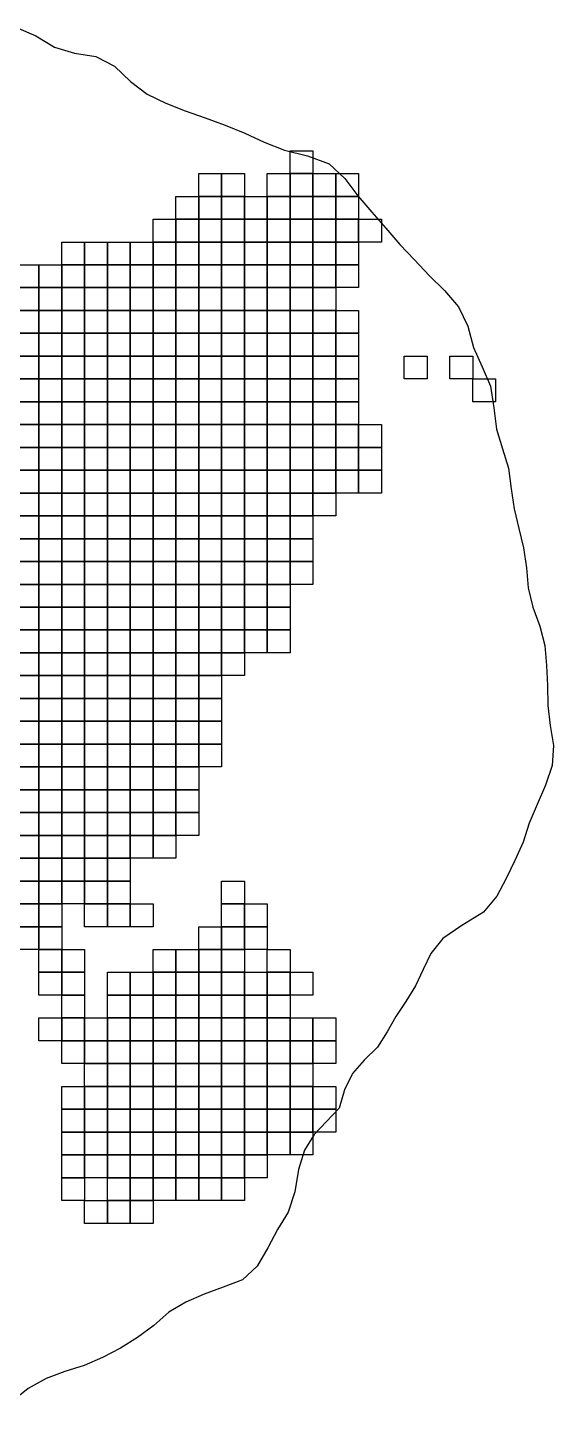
# Model space of a CAD drawing. Header units: metres. Extents: x 777 to 15299, y 1302 to 15301.
# Drawn here: x 10230 to 15299, y 1713 to 14968 of the extents above; entities that cross this region are included whole.
import ezdxf

# ---------------------------------------------------------------- set-up
doc = ezdxf.new("R2010")
doc.units = ezdxf.units.M
doc.layers.add('GRADE_DENSIDADE', color=5, linetype='CONTINUOUS')
doc.layers.add('LIMITE', color=7, linetype='CONTINUOUS')

msp = doc.modelspace()

# ---------------------------------------------------------------- linework, layer by layer
at = {"layer": 'GRADE_DENSIDADE'}
for points in [[(12760, 13780), (12980, 13780), (12980, 13560), (12760, 13560)], [(11880, 13560), (12100, 13560), (12100, 13340), (11880, 13340)], [(12100, 13560), (12320, 13560), (12320, 13340), (12100, 13340)], [(12540, 13560), (12760, 13560), (12760, 13340), (12540, 13340)], [(12760, 13560), (12980, 13560), (12980, 13340), (12760, 13340)], [(12980, 13560), (13200, 13560), (13200, 13340), (12980, 13340)], [(13200, 13560), (13420, 13560), (13420, 13340), (13200, 13340)], [(11660, 13340), (11880, 13340), (11880, 13120), (11660, 13120)], [(11880, 13340), (12100, 13340), (12100, 13120), (11880, 13120)], [(12100, 13340), (12320, 13340), (12320, 13120), (12100, 13120)], [(12320, 13340), (12540, 13340), (12540, 13120), (12320, 13120)], [(12540, 13340), (12760, 13340), (12760, 13120), (12540, 13120)], [(12760, 13340), (12980, 13340), (12980, 13120), (12760, 13120)], [(12980, 13340), (13200, 13340), (13200, 13120), (12980, 13120)], [(13200, 13340), (13420, 13340), (13420, 13120), (13200, 13120)], [(11440, 13120), (11660, 13120), (11660, 12900), (11440, 12900)], [(11660, 13120), (11880, 13120), (11880, 12900), (11660, 12900)], [(11880, 13120), (12100, 13120), (12100, 12900), (11880, 12900)], [(12100, 13120), (12320, 13120), (12320, 12900), (12100, 12900)], [(12320, 13120), (12540, 13120), (12540, 12900), (12320, 12900)], [(12540, 13120), (12760, 13120), (12760, 12900), (12540, 12900)], [(12760, 13120), (12980, 13120), (12980, 12900), (12760, 12900)], [(12980, 13120), (13200, 13120), (13200, 12900), (12980, 12900)], [(13200, 13120), (13420, 13120), (13420, 12900), (13200, 12900)], [(13420, 13120), (13640, 13120), (13640, 12900), (13420, 12900)], [(10560, 12900), (10780, 12900), (10780, 12680), (10560, 12680)], [(10780, 12900), (11000, 12900), (11000, 12680), (10780, 12680)], [(11000, 12900), (11220, 12900), (11220, 12680), (11000, 12680)], [(11220, 12900), (11440, 12900), (11440, 12680), (11220, 12680)], [(11440, 12900), (11660, 12900), (11660, 12680), (11440, 12680)], [(11660, 12900), (11880, 12900), (11880, 12680), (11660, 12680)], [(11880, 12900), (12100, 12900), (12100, 12680), (11880, 12680)], [(12100, 12900), (12320, 12900), (12320, 12680), (12100, 12680)], [(12320, 12900), (12540, 12900), (12540, 12680), (12320, 12680)], [(12540, 12900), (12760, 12900), (12760, 12680), (12540, 12680)], [(12760, 12900), (12980, 12900), (12980, 12680), (12760, 12680)], [(12980, 12900), (13200, 12900), (13200, 12680), (12980, 12680)], [(13200, 12900), (13420, 12900), (13420, 12680), (13200, 12680)], [(10120, 12680), (10340, 12680), (10340, 12460), (10120, 12460)], [(10340, 12680), (10560, 12680), (10560, 12460), (10340, 12460)], [(10560, 12680), (10780, 12680), (10780, 12460), (10560, 12460)], [(10780, 12680), (11000, 12680), (11000, 12460), (10780, 12460)], [(11000, 12680), (11220, 12680), (11220, 12460), (11000, 12460)], [(11220, 12680), (11440, 12680), (11440, 12460), (11220, 12460)], [(11440, 12680), (11660, 12680), (11660, 12460), (11440, 12460)], [(11660, 12680), (11880, 12680), (11880, 12460), (11660, 12460)], [(11880, 12680), (12100, 12680), (12100, 12460), (11880, 12460)], [(12100, 12680), (12320, 12680), (12320, 12460), (12100, 12460)], [(12320, 12680), (12540, 12680), (12540, 12460), (12320, 12460)], [(12540, 12680), (12760, 12680), (12760, 12460), (12540, 12460)], [(12760, 12680), (12980, 12680), (12980, 12460), (12760, 12460)], [(12980, 12680), (13200, 12680), (13200, 12460), (12980, 12460)], [(13200, 12680), (13420, 12680), (13420, 12460), (13200, 12460)], [(10120, 12460), (10340, 12460), (10340, 12240), (10120, 12240)], [(10340, 12460), (10560, 12460), (10560, 12240), (10340, 12240)], [(10560, 12460), (10780, 12460), (10780, 12240), (10560, 12240)], [(10780, 12460), (11000, 12460), (11000, 12240), (10780, 12240)], [(11000, 12460), (11220, 12460), (11220, 12240), (11000, 12240)], [(11220, 12460), (11440, 12460), (11440, 12240), (11220, 12240)], [(11440, 12460), (11660, 12460), (11660, 12240), (11440, 12240)], [(11660, 12460), (11880, 12460), (11880, 12240), (11660, 12240)], [(11880, 12460), (12100, 12460), (12100, 12240), (11880, 12240)], [(12100, 12460), (12320, 12460), (12320, 12240), (12100, 12240)], [(12320, 12460), (12540, 12460), (12540, 12240), (12320, 12240)], [(12540, 12460), (12760, 12460), (12760, 12240), (12540, 12240)], [(12760, 12460), (12980, 12460), (12980, 12240), (12760, 12240)], [(12980, 12460), (13200, 12460), (13200, 12240), (12980, 12240)], [(10120, 12240), (10340, 12240), (10340, 12020), (10120, 12020)], [(10340, 12240), (10560, 12240), (10560, 12020), (10340, 12020)], [(10560, 12240), (10780, 12240), (10780, 12020), (10560, 12020)], [(10780, 12240), (11000, 12240), (11000, 12020), (10780, 12020)], [(11000, 12240), (11220, 12240), (11220, 12020), (11000, 12020)], [(11220, 12240), (11440, 12240), (11440, 12020), (11220, 12020)], [(11440, 12240), (11660, 12240), (11660, 12020), (11440, 12020)], [(11660, 12240), (11880, 12240), (11880, 12020), (11660, 12020)], [(11880, 12240), (12100, 12240), (12100, 12020), (11880, 12020)], [(12100, 12240), (12320, 12240), (12320, 12020), (12100, 12020)], [(12320, 12240), (12540, 12240), (12540, 12020), (12320, 12020)], [(12540, 12240), (12760, 12240), (12760, 12020), (12540, 12020)], [(12760, 12240), (12980, 12240), (12980, 12020), (12760, 12020)], [(12980, 12240), (13200, 12240), (13200, 12020), (12980, 12020)], [(13200, 12240), (13420, 12240), (13420, 12020), (13200, 12020)], [(10120, 12020), (10340, 12020), (10340, 11800), (10120, 11800)], [(10340, 12020), (10560, 12020), (10560, 11800), (10340, 11800)], [(10560, 12020), (10780, 12020), (10780, 11800), (10560, 11800)], [(10780, 12020), (11000, 12020), (11000, 11800), (10780, 11800)], [(11000, 12020), (11220, 12020), (11220, 11800), (11000, 11800)], [(11220, 12020), (11440, 12020), (11440, 11800), (11220, 11800)], [(11440, 12020), (11660, 12020), (11660, 11800), (11440, 11800)], [(11660, 12020), (11880, 12020), (11880, 11800), (11660, 11800)], [(11880, 12020), (12100, 12020), (12100, 11800), (11880, 11800)], [(12100, 12020), (12320, 12020), (12320, 11800), (12100, 11800)], [(12320, 12020), (12540, 12020), (12540, 11800), (12320, 11800)], [(12540, 12020), (12760, 12020), (12760, 11800), (12540, 11800)], [(12760, 12020), (12980, 12020), (12980, 11800), (12760, 11800)], [(12980, 12020), (13200, 12020), (13200, 11800), (12980, 11800)], [(13200, 12020), (13420, 12020), (13420, 11800), (13200, 11800)], [(10120, 11800), (10340, 11800), (10340, 11580), (10120, 11580)], [(10340, 11800), (10560, 11800), (10560, 11580), (10340, 11580)], [(10560, 11800), (10780, 11800), (10780, 11580), (10560, 11580)], [(10780, 11800), (11000, 11800), (11000, 11580), (10780, 11580)], [(11000, 11800), (11220, 11800), (11220, 11580), (11000, 11580)], [(11220, 11800), (11440, 11800), (11440, 11580), (11220, 11580)], [(11440, 11800), (11660, 11800), (11660, 11580), (11440, 11580)], [(11660, 11800), (11880, 11800), (11880, 11580), (11660, 11580)], [(11880, 11800), (12100, 11800), (12100, 11580), (11880, 11580)], [(12100, 11800), (12320, 11800), (12320, 11580), (12100, 11580)], [(12320, 11800), (12540, 11800), (12540, 11580), (12320, 11580)], [(12540, 11800), (12760, 11800), (12760, 11580), (12540, 11580)], [(12760, 11800), (12980, 11800), (12980, 11580), (12760, 11580)], [(12980, 11800), (13200, 11800), (13200, 11580), (12980, 11580)], [(13200, 11800), (13420, 11800), (13420, 11580), (13200, 11580)], [(13860, 11800), (14080, 11800), (14080, 11580), (13860, 11580)], [(14300, 11800), (14520, 11800), (14520, 11580), (14300, 11580)], [(10120, 11580), (10340, 11580), (10340, 11360), (10120, 11360)], [(10340, 11580), (10560, 11580), (10560, 11360), (10340, 11360)], [(10560, 11580), (10780, 11580), (10780, 11360), (10560, 11360)], [(10780, 11580), (11000, 11580), (11000, 11360), (10780, 11360)], [(11000, 11580), (11220, 11580), (11220, 11360), (11000, 11360)], [(11220, 11580), (11440, 11580), (11440, 11360), (11220, 11360)], [(11440, 11580), (11660, 11580), (11660, 11360), (11440, 11360)], [(11660, 11580), (11880, 11580), (11880, 11360), (11660, 11360)], [(11880, 11580), (12100, 11580), (12100, 11360), (11880, 11360)], [(12100, 11580), (12320, 11580), (12320, 11360), (12100, 11360)], [(12320, 11580), (12540, 11580), (12540, 11360), (12320, 11360)], [(12540, 11580), (12760, 11580), (12760, 11360), (12540, 11360)], [(12760, 11580), (12980, 11580), (12980, 11360), (12760, 11360)], [(12980, 11580), (13200, 11580), (13200, 11360), (12980, 11360)], [(13200, 11580), (13420, 11580), (13420, 11360), (13200, 11360)], [(14520, 11580), (14740, 11580), (14740, 11360), (14520, 11360)], [(10120, 11360), (10340, 11360), (10340, 11140), (10120, 11140)], [(10340, 11360), (10560, 11360), (10560, 11140), (10340, 11140)], [(10560, 11360), (10780, 11360), (10780, 11140), (10560, 11140)], [(10780, 11360), (11000, 11360), (11000, 11140), (10780, 11140)], [(11000, 11360), (11220, 11360), (11220, 11140), (11000, 11140)], [(11220, 11360), (11440, 11360), (11440, 11140), (11220, 11140)], [(11440, 11360), (11660, 11360), (11660, 11140), (11440, 11140)], [(11660, 11360), (11880, 11360), (11880, 11140), (11660, 11140)], [(11880, 11360), (12100, 11360), (12100, 11140), (11880, 11140)], [(12100, 11360), (12320, 11360), (12320, 11140), (12100, 11140)], [(12320, 11360), (12540, 11360), (12540, 11140), (12320, 11140)], [(12540, 11360), (12760, 11360), (12760, 11140), (12540, 11140)], [(12760, 11360), (12980, 11360), (12980, 11140), (12760, 11140)], [(12980, 11360), (13200, 11360), (13200, 11140), (12980, 11140)], [(13200, 11360), (13420, 11360), (13420, 11140), (13200, 11140)], [(10120, 11140), (10340, 11140), (10340, 10920), (10120, 10920)], [(10340, 11140), (10560, 11140), (10560, 10920), (10340, 10920)], [(10560, 11140), (10780, 11140), (10780, 10920), (10560, 10920)], [(10780, 11140), (11000, 11140), (11000, 10920), (10780, 10920)], [(11000, 11140), (11220, 11140), (11220, 10920), (11000, 10920)], [(11220, 11140), (11440, 11140), (11440, 10920), (11220, 10920)], [(11440, 11140), (11660, 11140), (11660, 10920), (11440, 10920)], [(11660, 11140), (11880, 11140), (11880, 10920), (11660, 10920)], [(11880, 11140), (12100, 11140), (12100, 10920), (11880, 10920)], [(12100, 11140), (12320, 11140), (12320, 10920), (12100, 10920)], [(12320, 11140), (12540, 11140), (12540, 10920), (12320, 10920)], [(12540, 11140), (12760, 11140), (12760, 10920), (12540, 10920)], [(12760, 11140), (12980, 11140), (12980, 10920), (12760, 10920)], [(12980, 11140), (13200, 11140), (13200, 10920), (12980, 10920)], [(13200, 11140), (13420, 11140), (13420, 10920), (13200, 10920)], [(13420, 11140), (13640, 11140), (13640, 10920), (13420, 10920)], [(10120, 10920), (10340, 10920), (10340, 10700), (10120, 10700)], [(10340, 10920), (10560, 10920), (10560, 10700), (10340, 10700)], [(10560, 10920), (10780, 10920), (10780, 10700), (10560, 10700)], [(10780, 10920), (11000, 10920), (11000, 10700), (10780, 10700)], [(11000, 10920), (11220, 10920), (11220, 10700), (11000, 10700)], [(11220, 10920), (11440, 10920), (11440, 10700), (11220, 10700)], [(11440, 10920), (11660, 10920), (11660, 10700), (11440, 10700)], [(11660, 10920), (11880, 10920), (11880, 10700), (11660, 10700)], [(11880, 10920), (12100, 10920), (12100, 10700), (11880, 10700)], [(12100, 10920), (12320, 10920), (12320, 10700), (12100, 10700)], [(12320, 10920), (12540, 10920), (12540, 10700), (12320, 10700)], [(12540, 10920), (12760, 10920), (12760, 10700), (12540, 10700)], [(12760, 10920), (12980, 10920), (12980, 10700), (12760, 10700)], [(12980, 10920), (13200, 10920), (13200, 10700), (12980, 10700)], [(13200, 10920), (13420, 10920), (13420, 10700), (13200, 10700)], [(13420, 10920), (13640, 10920), (13640, 10700), (13420, 10700)], [(10120, 10700), (10340, 10700), (10340, 10480), (10120, 10480)], [(10340, 10700), (10560, 10700), (10560, 10480), (10340, 10480)], [(10560, 10700), (10780, 10700), (10780, 10480), (10560, 10480)], [(10780, 10700), (11000, 10700), (11000, 10480), (10780, 10480)], [(11000, 10700), (11220, 10700), (11220, 10480), (11000, 10480)], [(11220, 10700), (11440, 10700), (11440, 10480), (11220, 10480)], [(11440, 10700), (11660, 10700), (11660, 10480), (11440, 10480)], [(11660, 10700), (11880, 10700), (11880, 10480), (11660, 10480)], [(11880, 10700), (12100, 10700), (12100, 10480), (11880, 10480)], [(12100, 10700), (12320, 10700), (12320, 10480), (12100, 10480)], [(12320, 10700), (12540, 10700), (12540, 10480), (12320, 10480)], [(12540, 10700), (12760, 10700), (12760, 10480), (12540, 10480)], [(12760, 10700), (12980, 10700), (12980, 10480), (12760, 10480)], [(12980, 10700), (13200, 10700), (13200, 10480), (12980, 10480)], [(13200, 10700), (13420, 10700), (13420, 10480), (13200, 10480)], [(13420, 10700), (13640, 10700), (13640, 10480), (13420, 10480)], [(10120, 10480), (10340, 10480), (10340, 10260), (10120, 10260)], [(10340, 10480), (10560, 10480), (10560, 10260), (10340, 10260)], [(10560, 10480), (10780, 10480), (10780, 10260), (10560, 10260)], [(10780, 10480), (11000, 10480), (11000, 10260), (10780, 10260)], [(11000, 10480), (11220, 10480), (11220, 10260), (11000, 10260)], [(11220, 10480), (11440, 10480), (11440, 10260), (11220, 10260)], [(11440, 10480), (11660, 10480), (11660, 10260), (11440, 10260)], [(11660, 10480), (11880, 10480), (11880, 10260), (11660, 10260)], [(11880, 10480), (12100, 10480), (12100, 10260), (11880, 10260)], [(12100, 10480), (12320, 10480), (12320, 10260), (12100, 10260)], [(12320, 10480), (12540, 10480), (12540, 10260), (12320, 10260)], [(12540, 10480), (12760, 10480), (12760, 10260), (12540, 10260)], [(12760, 10480), (12980, 10480), (12980, 10260), (12760, 10260)], [(12980, 10480), (13200, 10480), (13200, 10260), (12980, 10260)], [(10120, 10260), (10340, 10260), (10340, 10040), (10120, 10040)], [(10340, 10260), (10560, 10260), (10560, 10040), (10340, 10040)], [(10560, 10260), (10780, 10260), (10780, 10040), (10560, 10040)], [(10780, 10260), (11000, 10260), (11000, 10040), (10780, 10040)], [(11000, 10260), (11220, 10260), (11220, 10040), (11000, 10040)], [(11220, 10260), (11440, 10260), (11440, 10040), (11220, 10040)], [(11440, 10260), (11660, 10260), (11660, 10040), (11440, 10040)], [(11660, 10260), (11880, 10260), (11880, 10040), (11660, 10040)], [(11880, 10260), (12100, 10260), (12100, 10040), (11880, 10040)], [(12100, 10260), (12320, 10260), (12320, 10040), (12100, 10040)], [(12320, 10260), (12540, 10260), (12540, 10040), (12320, 10040)], [(12540, 10260), (12760, 10260), (12760, 10040), (12540, 10040)], [(12760, 10260), (12980, 10260), (12980, 10040), (12760, 10040)], [(10120, 10040), (10340, 10040), (10340, 9820), (10120, 9820)], [(10340, 10040), (10560, 10040), (10560, 9820), (10340, 9820)], [(10560, 10040), (10780, 10040), (10780, 9820), (10560, 9820)], [(10780, 10040), (11000, 10040), (11000, 9820), (10780, 9820)], [(11000, 10040), (11220, 10040), (11220, 9820), (11000, 9820)], [(11220, 10040), (11440, 10040), (11440, 9820), (11220, 9820)], [(11440, 10040), (11660, 10040), (11660, 9820), (11440, 9820)], [(11660, 10040), (11880, 10040), (11880, 9820), (11660, 9820)], [(11880, 10040), (12100, 10040), (12100, 9820), (11880, 9820)], [(12100, 10040), (12320, 10040), (12320, 9820), (12100, 9820)], [(12320, 10040), (12540, 10040), (12540, 9820), (12320, 9820)], [(12540, 10040), (12760, 10040), (12760, 9820), (12540, 9820)], [(12760, 10040), (12980, 10040), (12980, 9820), (12760, 9820)], [(10120, 9820), (10340, 9820), (10340, 9600), (10120, 9600)], [(10340, 9820), (10560, 9820), (10560, 9600), (10340, 9600)], [(10560, 9820), (10780, 9820), (10780, 9600), (10560, 9600)], [(10780, 9820), (11000, 9820), (11000, 9600), (10780, 9600)], [(11000, 9820), (11220, 9820), (11220, 9600), (11000, 9600)], [(11220, 9820), (11440, 9820), (11440, 9600), (11220, 9600)], [(11440, 9820), (11660, 9820), (11660, 9600), (11440, 9600)], [(11660, 9820), (11880, 9820), (11880, 9600), (11660, 9600)], [(11880, 9820), (12100, 9820), (12100, 9600), (11880, 9600)], [(12100, 9820), (12320, 9820), (12320, 9600), (12100, 9600)], [(12320, 9820), (12540, 9820), (12540, 9600), (12320, 9600)], [(12540, 9820), (12760, 9820), (12760, 9600), (12540, 9600)], [(12760, 9820), (12980, 9820), (12980, 9600), (12760, 9600)], [(10120, 9600), (10340, 9600), (10340, 9380), (10120, 9380)], [(10340, 9600), (10560, 9600), (10560, 9380), (10340, 9380)], [(10560, 9600), (10780, 9600), (10780, 9380), (10560, 9380)], [(10780, 9600), (11000, 9600), (11000, 9380), (10780, 9380)], [(11000, 9600), (11220, 9600), (11220, 9380), (11000, 9380)], [(11220, 9600), (11440, 9600), (11440, 9380), (11220, 9380)], [(11440, 9600), (11660, 9600), (11660, 9380), (11440, 9380)], [(11660, 9600), (11880, 9600), (11880, 9380), (11660, 9380)], [(11880, 9600), (12100, 9600), (12100, 9380), (11880, 9380)], [(12100, 9600), (12320, 9600), (12320, 9380), (12100, 9380)], [(12320, 9600), (12540, 9600), (12540, 9380), (12320, 9380)], [(12540, 9600), (12760, 9600), (12760, 9380), (12540, 9380)], [(10120, 9380), (10340, 9380), (10340, 9160), (10120, 9160)], [(10340, 9380), (10560, 9380), (10560, 9160), (10340, 9160)], [(10560, 9380), (10780, 9380), (10780, 9160), (10560, 9160)], [(10780, 9380), (11000, 9380), (11000, 9160), (10780, 9160)], [(11000, 9380), (11220, 9380), (11220, 9160), (11000, 9160)], [(11220, 9380), (11440, 9380), (11440, 9160), (11220, 9160)], [(11440, 9380), (11660, 9380), (11660, 9160), (11440, 9160)], [(11660, 9380), (11880, 9380), (11880, 9160), (11660, 9160)], [(11880, 9380), (12100, 9380), (12100, 9160), (11880, 9160)], [(12100, 9380), (12320, 9380), (12320, 9160), (12100, 9160)], [(12320, 9380), (12540, 9380), (12540, 9160), (12320, 9160)], [(12540, 9380), (12760, 9380), (12760, 9160), (12540, 9160)], [(10120, 9160), (10340, 9160), (10340, 8940), (10120, 8940)], [(10340, 9160), (10560, 9160), (10560, 8940), (10340, 8940)], [(10560, 9160), (10780, 9160), (10780, 8940), (10560, 8940)], [(10780, 9160), (11000, 9160), (11000, 8940), (10780, 8940)], [(11000, 9160), (11220, 9160), (11220, 8940), (11000, 8940)], [(11220, 9160), (11440, 9160), (11440, 8940), (11220, 8940)], [(11440, 9160), (11660, 9160), (11660, 8940), (11440, 8940)], [(11660, 9160), (11880, 9160), (11880, 8940), (11660, 8940)], [(11880, 9160), (12100, 9160), (12100, 8940), (11880, 8940)], [(12100, 9160), (12320, 9160), (12320, 8940), (12100, 8940)], [(12320, 9160), (12540, 9160), (12540, 8940), (12320, 8940)], [(12540, 9160), (12760, 9160), (12760, 8940), (12540, 8940)], [(10120, 8940), (10340, 8940), (10340, 8720), (10120, 8720)], [(10340, 8940), (10560, 8940), (10560, 8720), (10340, 8720)], [(10560, 8940), (10780, 8940), (10780, 8720), (10560, 8720)], [(10780, 8940), (11000, 8940), (11000, 8720), (10780, 8720)], [(11000, 8940), (11220, 8940), (11220, 8720), (11000, 8720)], [(11220, 8940), (11440, 8940), (11440, 8720), (11220, 8720)], [(11440, 8940), (11660, 8940), (11660, 8720), (11440, 8720)], [(11660, 8940), (11880, 8940), (11880, 8720), (11660, 8720)], [(11880, 8940), (12100, 8940), (12100, 8720), (11880, 8720)], [(12100, 8940), (12320, 8940), (12320, 8720), (12100, 8720)], [(10120, 8720), (10340, 8720), (10340, 8500), (10120, 8500)], [(10340, 8720), (10560, 8720), (10560, 8500), (10340, 8500)], [(10560, 8720), (10780, 8720), (10780, 8500), (10560, 8500)], [(10780, 8720), (11000, 8720), (11000, 8500), (10780, 8500)], [(11000, 8720), (11220, 8720), (11220, 8500), (11000, 8500)], [(11220, 8720), (11440, 8720), (11440, 8500), (11220, 8500)], [(11440, 8720), (11660, 8720), (11660, 8500), (11440, 8500)], [(11660, 8720), (11880, 8720), (11880, 8500), (11660, 8500)], [(11880, 8720), (12100, 8720), (12100, 8500), (11880, 8500)], [(10120, 8500), (10340, 8500), (10340, 8280), (10120, 8280)], [(10340, 8500), (10560, 8500), (10560, 8280), (10340, 8280)], [(10560, 8500), (10780, 8500), (10780, 8280), (10560, 8280)], [(10780, 8500), (11000, 8500), (11000, 8280), (10780, 8280)], [(11000, 8500), (11220, 8500), (11220, 8280), (11000, 8280)], [(11220, 8500), (11440, 8500), (11440, 8280), (11220, 8280)], [(11440, 8500), (11660, 8500), (11660, 8280), (11440, 8280)], [(11660, 8500), (11880, 8500), (11880, 8280), (11660, 8280)], [(11880, 8500), (12100, 8500), (12100, 8280), (11880, 8280)], [(10120, 8280), (10340, 8280), (10340, 8060), (10120, 8060)], [(10340, 8280), (10560, 8280), (10560, 8060), (10340, 8060)], [(10560, 8280), (10780, 8280), (10780, 8060), (10560, 8060)], [(10780, 8280), (11000, 8280), (11000, 8060), (10780, 8060)], [(11000, 8280), (11220, 8280), (11220, 8060), (11000, 8060)], [(11220, 8280), (11440, 8280), (11440, 8060), (11220, 8060)], [(11440, 8280), (11660, 8280), (11660, 8060), (11440, 8060)], [(11660, 8280), (11880, 8280), (11880, 8060), (11660, 8060)], [(11880, 8280), (12100, 8280), (12100, 8060), (11880, 8060)], [(10120, 8060), (10340, 8060), (10340, 7840), (10120, 7840)], [(10340, 8060), (10560, 8060), (10560, 7840), (10340, 7840)], [(10560, 8060), (10780, 8060), (10780, 7840), (10560, 7840)], [(10780, 8060), (11000, 8060), (11000, 7840), (10780, 7840)], [(11000, 8060), (11220, 8060), (11220, 7840), (11000, 7840)], [(11220, 8060), (11440, 8060), (11440, 7840), (11220, 7840)], [(11440, 8060), (11660, 8060), (11660, 7840), (11440, 7840)], [(11660, 8060), (11880, 8060), (11880, 7840), (11660, 7840)], [(11880, 8060), (12100, 8060), (12100, 7840), (11880, 7840)], [(10120, 7840), (10340, 7840), (10340, 7620), (10120, 7620)], [(10340, 7840), (10560, 7840), (10560, 7620), (10340, 7620)], [(10560, 7840), (10780, 7840), (10780, 7620), (10560, 7620)], [(10780, 7840), (11000, 7840), (11000, 7620), (10780, 7620)], [(11000, 7840), (11220, 7840), (11220, 7620), (11000, 7620)], [(11220, 7840), (11440, 7840), (11440, 7620), (11220, 7620)], [(11440, 7840), (11660, 7840), (11660, 7620), (11440, 7620)], [(11660, 7840), (11880, 7840), (11880, 7620), (11660, 7620)], [(10120, 7620), (10340, 7620), (10340, 7400), (10120, 7400)], [(10340, 7620), (10560, 7620), (10560, 7400), (10340, 7400)], [(10560, 7620), (10780, 7620), (10780, 7400), (10560, 7400)], [(10780, 7620), (11000, 7620), (11000, 7400), (10780, 7400)], [(11000, 7620), (11220, 7620), (11220, 7400), (11000, 7400)], [(11220, 7620), (11440, 7620), (11440, 7400), (11220, 7400)], [(11440, 7620), (11660, 7620), (11660, 7400), (11440, 7400)], [(11660, 7620), (11880, 7620), (11880, 7400), (11660, 7400)], [(10120, 7400), (10340, 7400), (10340, 7180), (10120, 7180)], [(10340, 7400), (10560, 7400), (10560, 7180), (10340, 7180)], [(10560, 7400), (10780, 7400), (10780, 7180), (10560, 7180)], [(10780, 7400), (11000, 7400), (11000, 7180), (10780, 7180)], [(11000, 7400), (11220, 7400), (11220, 7180), (11000, 7180)], [(11220, 7400), (11440, 7400), (11440, 7180), (11220, 7180)], [(11440, 7400), (11660, 7400), (11660, 7180), (11440, 7180)], [(11660, 7400), (11880, 7400), (11880, 7180), (11660, 7180)], [(10120, 7180), (10340, 7180), (10340, 6960), (10120, 6960)], [(10340, 7180), (10560, 7180), (10560, 6960), (10340, 6960)], [(10560, 7180), (10780, 7180), (10780, 6960), (10560, 6960)], [(10780, 7180), (11000, 7180), (11000, 6960), (10780, 6960)], [(11000, 7180), (11220, 7180), (11220, 6960), (11000, 6960)], [(11220, 7180), (11440, 7180), (11440, 6960), (11220, 6960)], [(11440, 7180), (11660, 7180), (11660, 6960), (11440, 6960)], [(10120, 6960), (10340, 6960), (10340, 6740), (10120, 6740)], [(10340, 6960), (10560, 6960), (10560, 6740), (10340, 6740)], [(10560, 6960), (10780, 6960), (10780, 6740), (10560, 6740)], [(10780, 6960), (11000, 6960), (11000, 6740), (10780, 6740)], [(11000, 6960), (11220, 6960), (11220, 6740), (11000, 6740)], [(10120, 6740), (10340, 6740), (10340, 6520), (10120, 6520)], [(10340, 6740), (10560, 6740), (10560, 6520), (10340, 6520)], [(10560, 6740), (10780, 6740), (10780, 6520), (10560, 6520)], [(10780, 6740), (11000, 6740), (11000, 6520), (10780, 6520)], [(11000, 6740), (11220, 6740), (11220, 6520), (11000, 6520)], [(12100, 6740), (12320, 6740), (12320, 6520), (12100, 6520)], [(10120, 6520), (10340, 6520), (10340, 6300), (10120, 6300)], [(10340, 6520), (10560, 6520), (10560, 6300), (10340, 6300)], [(10780, 6520), (11000, 6520), (11000, 6300), (10780, 6300)], [(11000, 6520), (11220, 6520), (11220, 6300), (11000, 6300)], [(11220, 6520), (11440, 6520), (11440, 6300), (11220, 6300)], [(12100, 6520), (12320, 6520), (12320, 6300), (12100, 6300)], [(12320, 6520), (12540, 6520), (12540, 6300), (12320, 6300)], [(10120, 6300), (10340, 6300), (10340, 6080), (10120, 6080)], [(10340, 6300), (10560, 6300), (10560, 6080), (10340, 6080)], [(11880, 6300), (12100, 6300), (12100, 6080), (11880, 6080)], [(12100, 6300), (12320, 6300), (12320, 6080), (12100, 6080)], [(12320, 6300), (12540, 6300), (12540, 6080), (12320, 6080)], [(10340, 6080), (10560, 6080), (10560, 5860), (10340, 5860)], [(10560, 6080), (10780, 6080), (10780, 5860), (10560, 5860)], [(11440, 6080), (11660, 6080), (11660, 5860), (11440, 5860)], [(11660, 6080), (11880, 6080), (11880, 5860), (11660, 5860)], [(11880, 6080), (12100, 6080), (12100, 5860), (11880, 5860)], [(12100, 6080), (12320, 6080), (12320, 5860), (12100, 5860)], [(12540, 6080), (12760, 6080), (12760, 5860), (12540, 5860)], [(10340, 5860), (10560, 5860), (10560, 5640), (10340, 5640)], [(10560, 5860), (10780, 5860), (10780, 5640), (10560, 5640)], [(11000, 5860), (11220, 5860), (11220, 5640), (11000, 5640)], [(11220, 5860), (11440, 5860), (11440, 5640), (11220, 5640)], [(11440, 5860), (11660, 5860), (11660, 5640), (11440, 5640)], [(11660, 5860), (11880, 5860), (11880, 5640), (11660, 5640)], [(11880, 5860), (12100, 5860), (12100, 5640), (11880, 5640)], [(12100, 5860), (12320, 5860), (12320, 5640), (12100, 5640)], [(12320, 5860), (12540, 5860), (12540, 5640), (12320, 5640)], [(12540, 5860), (12760, 5860), (12760, 5640), (12540, 5640)], [(12760, 5860), (12980, 5860), (12980, 5640), (12760, 5640)], [(10560, 5640), (10780, 5640), (10780, 5420), (10560, 5420)], [(11000, 5640), (11220, 5640), (11220, 5420), (11000, 5420)], [(11220, 5640), (11440, 5640), (11440, 5420), (11220, 5420)], [(11440, 5640), (11660, 5640), (11660, 5420), (11440, 5420)], [(11660, 5640), (11880, 5640), (11880, 5420), (11660, 5420)], [(11880, 5640), (12100, 5640), (12100, 5420), (11880, 5420)], [(12100, 5640), (12320, 5640), (12320, 5420), (12100, 5420)], [(12320, 5640), (12540, 5640), (12540, 5420), (12320, 5420)], [(12540, 5640), (12760, 5640), (12760, 5420), (12540, 5420)], [(10340, 5420), (10560, 5420), (10560, 5200), (10340, 5200)], [(10560, 5420), (10780, 5420), (10780, 5200), (10560, 5200)], [(10780, 5420), (11000, 5420), (11000, 5200), (10780, 5200)], [(11000, 5420), (11220, 5420), (11220, 5200), (11000, 5200)], [(11220, 5420), (11440, 5420), (11440, 5200), (11220, 5200)], [(11440, 5420), (11660, 5420), (11660, 5200), (11440, 5200)], [(11660, 5420), (11880, 5420), (11880, 5200), (11660, 5200)], [(11880, 5420), (12100, 5420), (12100, 5200), (11880, 5200)], [(12100, 5420), (12320, 5420), (12320, 5200), (12100, 5200)], [(12320, 5420), (12540, 5420), (12540, 5200), (12320, 5200)], [(12540, 5420), (12760, 5420), (12760, 5200), (12540, 5200)], [(12760, 5420), (12980, 5420), (12980, 5200), (12760, 5200)], [(12980, 5420), (13200, 5420), (13200, 5200), (12980, 5200)], [(10560, 5200), (10780, 5200), (10780, 4980), (10560, 4980)], [(10780, 5200), (11000, 5200), (11000, 4980), (10780, 4980)], [(11000, 5200), (11220, 5200), (11220, 4980), (11000, 4980)], [(11220, 5200), (11440, 5200), (11440, 4980), (11220, 4980)], [(11440, 5200), (11660, 5200), (11660, 4980), (11440, 4980)], [(11660, 5200), (11880, 5200), (11880, 4980), (11660, 4980)], [(11880, 5200), (12100, 5200), (12100, 4980), (11880, 4980)], [(12100, 5200), (12320, 5200), (12320, 4980), (12100, 4980)], [(12320, 5200), (12540, 5200), (12540, 4980), (12320, 4980)], [(12540, 5200), (12760, 5200), (12760, 4980), (12540, 4980)], [(12760, 5200), (12980, 5200), (12980, 4980), (12760, 4980)], [(12980, 5200), (13200, 5200), (13200, 4980), (12980, 4980)], [(10780, 4980), (11000, 4980), (11000, 4760), (10780, 4760)], [(11000, 4980), (11220, 4980), (11220, 4760), (11000, 4760)], [(11220, 4980), (11440, 4980), (11440, 4760), (11220, 4760)], [(11440, 4980), (11660, 4980), (11660, 4760), (11440, 4760)], [(11660, 4980), (11880, 4980), (11880, 4760), (11660, 4760)], [(11880, 4980), (12100, 4980), (12100, 4760), (11880, 4760)], [(12100, 4980), (12320, 4980), (12320, 4760), (12100, 4760)], [(12320, 4980), (12540, 4980), (12540, 4760), (12320, 4760)], [(12540, 4980), (12760, 4980), (12760, 4760), (12540, 4760)], [(12760, 4980), (12980, 4980), (12980, 4760), (12760, 4760)], [(10560, 4760), (10780, 4760), (10780, 4540), (10560, 4540)], [(10780, 4760), (11000, 4760), (11000, 4540), (10780, 4540)], [(11000, 4760), (11220, 4760), (11220, 4540), (11000, 4540)], [(11220, 4760), (11440, 4760), (11440, 4540), (11220, 4540)], [(11440, 4760), (11660, 4760), (11660, 4540), (11440, 4540)], [(11660, 4760), (11880, 4760), (11880, 4540), (11660, 4540)], [(11880, 4760), (12100, 4760), (12100, 4540), (11880, 4540)], [(12100, 4760), (12320, 4760), (12320, 4540), (12100, 4540)], [(12320, 4760), (12540, 4760), (12540, 4540), (12320, 4540)], [(12540, 4760), (12760, 4760), (12760, 4540), (12540, 4540)], [(12760, 4760), (12980, 4760), (12980, 4540), (12760, 4540)], [(12980, 4760), (13200, 4760), (13200, 4540), (12980, 4540)], [(10560, 4540), (10780, 4540), (10780, 4320), (10560, 4320)], [(10780, 4540), (11000, 4540), (11000, 4320), (10780, 4320)], [(11000, 4540), (11220, 4540), (11220, 4320), (11000, 4320)], [(11220, 4540), (11440, 4540), (11440, 4320), (11220, 4320)], [(11440, 4540), (11660, 4540), (11660, 4320), (11440, 4320)], [(11660, 4540), (11880, 4540), (11880, 4320), (11660, 4320)], [(11880, 4540), (12100, 4540), (12100, 4320), (11880, 4320)], [(12100, 4540), (12320, 4540), (12320, 4320), (12100, 4320)], [(12320, 4540), (12540, 4540), (12540, 4320), (12320, 4320)], [(12540, 4540), (12760, 4540), (12760, 4320), (12540, 4320)], [(12760, 4540), (12980, 4540), (12980, 4320), (12760, 4320)], [(12980, 4540), (13200, 4540), (13200, 4320), (12980, 4320)], [(10560, 4320), (10780, 4320), (10780, 4100), (10560, 4100)], [(10780, 4320), (11000, 4320), (11000, 4100), (10780, 4100)], [(11000, 4320), (11220, 4320), (11220, 4100), (11000, 4100)], [(11220, 4320), (11440, 4320), (11440, 4100), (11220, 4100)], [(11440, 4320), (11660, 4320), (11660, 4100), (11440, 4100)], [(11660, 4320), (11880, 4320), (11880, 4100), (11660, 4100)], [(11880, 4320), (12100, 4320), (12100, 4100), (11880, 4100)], [(12100, 4320), (12320, 4320), (12320, 4100), (12100, 4100)], [(12320, 4320), (12540, 4320), (12540, 4100), (12320, 4100)], [(12540, 4320), (12760, 4320), (12760, 4100), (12540, 4100)], [(12760, 4320), (12980, 4320), (12980, 4100), (12760, 4100)], [(10560, 4100), (10780, 4100), (10780, 3880), (10560, 3880)], [(10780, 4100), (11000, 4100), (11000, 3880), (10780, 3880)], [(11000, 4100), (11220, 4100), (11220, 3880), (11000, 3880)], [(11220, 4100), (11440, 4100), (11440, 3880), (11220, 3880)], [(11440, 4100), (11660, 4100), (11660, 3880), (11440, 3880)], [(11660, 4100), (11880, 4100), (11880, 3880), (11660, 3880)], [(11880, 4100), (12100, 4100), (12100, 3880), (11880, 3880)], [(12100, 4100), (12320, 4100), (12320, 3880), (12100, 3880)], [(12320, 4100), (12540, 4100), (12540, 3880), (12320, 3880)], [(10560, 3880), (10780, 3880), (10780, 3660), (10560, 3660)], [(11000, 3880), (11220, 3880), (11220, 3660), (11000, 3660)], [(11220, 3880), (11440, 3880), (11440, 3660), (11220, 3660)], [(11440, 3880), (11660, 3880), (11660, 3660), (11440, 3660)], [(11660, 3880), (11880, 3880), (11880, 3660), (11660, 3660)], [(11880, 3880), (12100, 3880), (12100, 3660), (11880, 3660)], [(12100, 3880), (12320, 3880), (12320, 3660), (12100, 3660)], [(10780, 3660), (11000, 3660), (11000, 3440), (10780, 3440)], [(11000, 3660), (11220, 3660), (11220, 3440), (11000, 3440)], [(11220, 3660), (11440, 3660), (11440, 3440), (11220, 3440)]]:
    msp.add_lwpolyline(points, close=True, dxfattribs=at)
at = {"layer": 'LIMITE'}
msp.add_lwpolyline([(10123.09, 14967.68), (10311.8, 14886.02), (10490.26, 14778.69), (10683.43, 14719.63), (10887.76, 14687.22), (11069.22, 14596.18), (11223.07, 14448.61), (11384.1, 14324.57), (11563.29, 14239.09), (11749.45, 14164.95), (11941.28, 14097.23), (12133.65, 14026.33), (12325.5, 13950.49), (12511.97, 13863.36), (12707.62, 13784.43), (12927.47, 13729.38), (13135.54, 13653.1), (13287.57, 13511.28), (13413.44, 13343.76), (13548.79, 13187.96), (13682.73, 13032.02), (13817.38, 12877.41), (13958.8, 12728.36), (14100.42, 12578.61), (14249.98, 12433.23), (14383.63, 12275.08), (14473.95, 12088.72), (14526.84, 11882.28), (14611.23, 11697.19), (14690.17, 11510.6), (14722.51, 11303), (14749.43, 11097), (14807.61, 10907.63), (14864.24, 10719.02), (14892.39, 10521.59), (14920.36, 10326.55), (14965.01, 10138.31), (15010.39, 9950.94), (15038.56, 9759.98), (15054.88, 9567.66), (15098.18, 9381.18), (15166.15, 9197.59), (15216.62, 9009.8), (15230.4, 8817.39), (15240.31, 8624.96), (15244.27, 8432.43), (15265.38, 8240), (15298.75, 8046.06), (15285.51, 7852.54), (15222.48, 7663.26), (15139.95, 7478.73), (15065.69, 7296.42), (15005.61, 7114.36), (14925.92, 6937.69), (14843.2, 6764.09), (14751.92, 6594.96), (14623.24, 6439.03), (14415.56, 6312.55), (14230.85, 6187.36), (14118.19, 6042.73), (14042.98, 5885.81), (13968.02, 5729.16), (13876.9, 5580.28), (13780.19, 5435.15), (13694.6, 5284.92), (13603.8, 5137.64), (13474.18, 5014.52), (13360.77, 4883.35), (13285.55, 4726.45), (13232.71, 4550.42), (13112.16, 4423.16), (12992.8, 4295.65), (12900.44, 4144.42), (12840.4, 3959.83), (12804.78, 3743.75), (12740.57, 3546.83), (12639.84, 3381.81), (12545.41, 3203.84), (12444.04, 3027.14), (12302.04, 2896.91), (12117, 2825.28), (11932.04, 2757.98), (11755.27, 2681.97), (11592.92, 2583.92), (11445.88, 2456.75), (11291.06, 2339), (11126.68, 2236.13), (10954.09, 2148.09), (10776.36, 2070.33), (10590.92, 2011.87), (10408.67, 1944.88), (10235.01, 1847.65), (10068.6, 1713.41)], dxfattribs=at)

doc.saveas('drawing.dxf')
